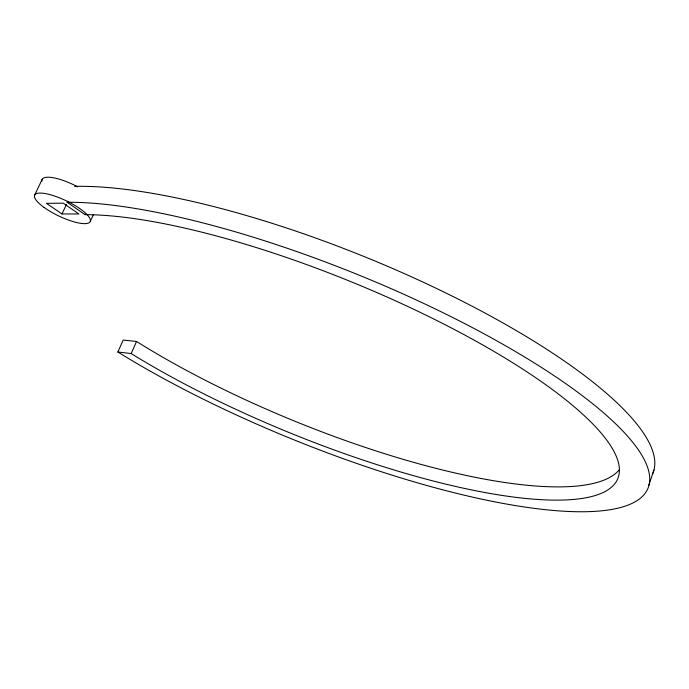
<?xml version="1.0" encoding="UTF-8"?>
<svg xmlns="http://www.w3.org/2000/svg" width="689" height="689" viewBox="0 0 689 689"><rect width="100%" height="100%" fill="white"/><g stroke="black" fill="none" stroke-linecap="round" stroke-linejoin="round"><path stroke-width="1.03" d="M648.849 485.202L653.947 469.993M136.56 341.477L123.219 340.056L117.871 352.001L131.186 353.56L136.56 341.477A320.006 84.558 22.2 0 0 619.325 469.7M90.311 221.281L93.308 214.839M131.186 353.56A320.919 81.509 22.2 0 0 553.258 500.111A320.919 81.509 22.2 0 0 506.346 358.831A320.919 81.509 22.2 0 0 85.066 214.658L85.531 213.676M85.066 214.658L67.152 202.273L67.617 201.283M61.984 213.952L78.942 213.96L63.285 203.177L46.413 203.324L61.984 213.952L66.549 204.271M34.734 194.935L42.244 179.243M67.152 202.273A348.186 88.571 22.1 0 1 525.302 357.419A348.186 88.571 22.1 0 1 577.58 511.738A348.186 88.571 22.1 0 1 117.871 352.001M74.645 186.366A347.196 91.878 22.1 0 1 453.104 296.554A347.196 91.878 22.1 0 1 652.517 474.084M41.934 181.086A30.669 8.776 25.7 0 1 77.616 186.814M44.07 207.423A30.764 8.466 25.5 0 0 89.915 222.047A30.764 8.466 25.5 0 0 53.268 195.598A30.764 8.466 25.5 0 0 44.07 207.423"/></g></svg>
